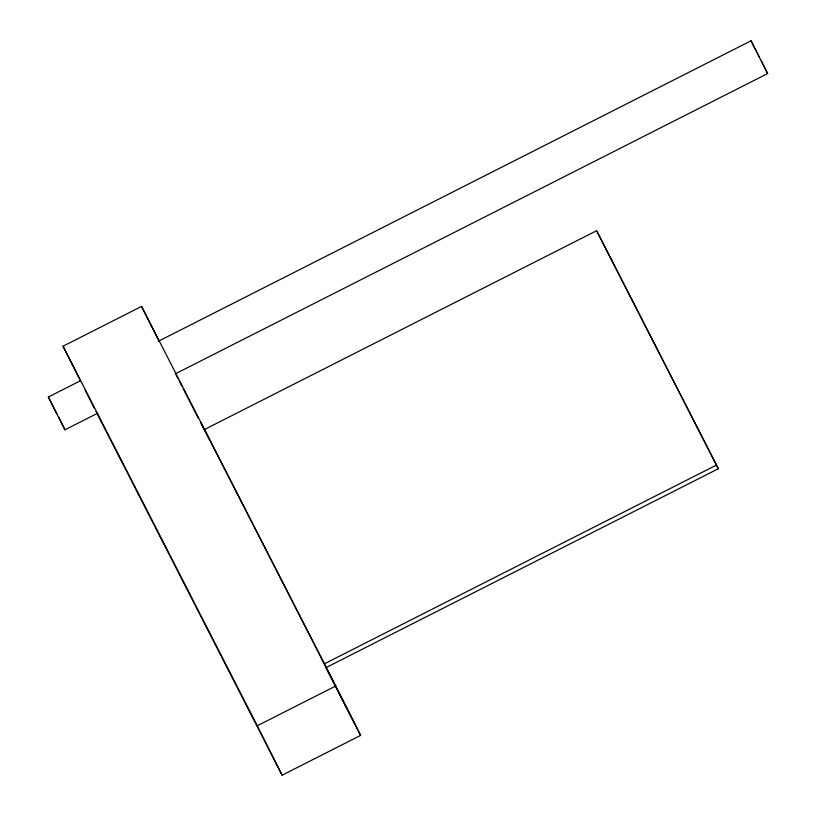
<?xml version="1.0" encoding="UTF-8"?>
<svg xmlns="http://www.w3.org/2000/svg" width="816" height="816" viewBox="0 0 816 816"><rect width="100%" height="100%" fill="white"/><g stroke="black" fill="none" stroke-linecap="round" stroke-linejoin="round"><path stroke-width="1.22" d="M63.036 346.208L141.545 306.408L335.774 685.97L257.264 725.771L63.036 346.208L80.539 381.031M56.794 413.814L48.358 397.025L80.192 380.888M158.651 341.119L751.026 40.8L759.206 56.783M48.358 397.025L64.974 429.797L97.94 413.08M175.256 373.881L767.642 73.562L761.359 61.037M326.135 667.559L718.355 468.721L596.598 230.724L204.377 429.563L325.676 666.641M324.289 663.877L716.509 465.038M96.002 411.499L282.112 775.2L360.621 735.4L335.672 685.828M767.642 73.562L751.026 40.8M718.355 468.721L596.598 230.724M325.727 667.029L354.858 724.006M175.664 373.963L177.99 378.502M179.143 380.766L182.05 386.427M183.202 388.691L198.278 418.149M201.175 423.82L204.082 429.481M325.839 667.417L360.621 735.4M94.258 408.102L85.058 390.017M58.691 417.262L64.974 429.797M200.94 422.555L209.345 439.273M141.545 306.408L159.049 341.231M257.264 725.771L282.112 775.2"/></g></svg>
